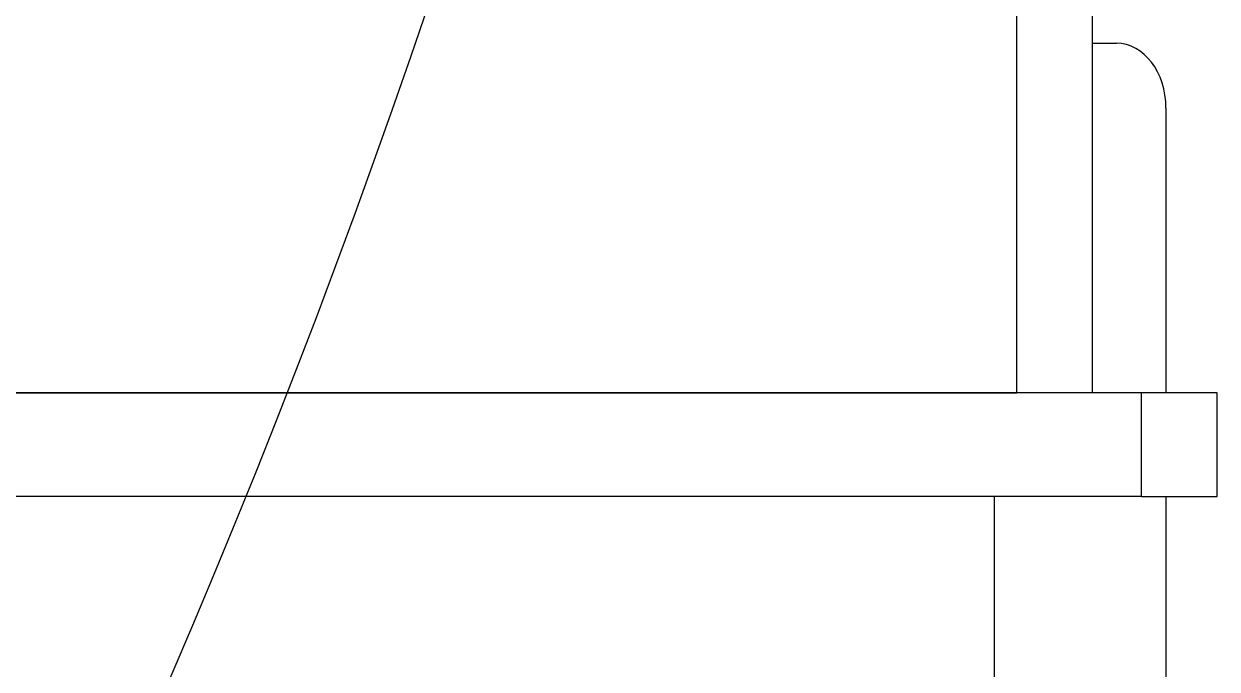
# Model space of a CAD drawing. Extents: x -681219 to -550379, y -242630 to -158199.
# Drawn here: x -601929.8 to -601837.6, y -229958.2 to -229908.4 of the extents above; entities that cross this region are included whole.
import ezdxf

# ---------------------------------------------------------------- set-up
doc = ezdxf.new("R2010")
doc.units = 0
doc.header["$LTSCALE"] = 1000
doc.layers.get('0').update_dxf_attribs({"linetype": 'CONTINUOUS'})

# ---------------------------------------------------------------- blocks, each defined once
blk = doc.blocks.new('CYPJ15001B0001XY_A_CYPJ1000_V_1')
at = {"color": 0, "linetype": 'ByBlock', "lineweight": -2}
for p, q in [((-462.5, -718.325), (-462.5, -579.036)), ((-454.5, -718.325), (-454.5, -579.036)), ((-454.5, -579.036), (-454.5, -708.684)), ((-477.5, -706.967), (-462.5, -706.967)), ((-454.5, -708.684), (-424.5, -708.684)), ((-454.5, -714.532), (-424.5, -714.532)), ((-427.5, -714.532), (-427.5, -716.391)), ((-462.5, -718.325), (-462.5, -724.174)), ((-462.5, -718.325), (-454.5, -718.325)), ((-454.5, -724.174), (-454.5, -718.325)), ((-462.5, -720.221), (-515.9, -720.221)), ((-432.5, -720.221), (-454.5, -720.221)), ((-462.5, -724.174), (-454.5, -724.174))]:
    blk.add_line(p, q, dxfattribs=at)
blk.add_ellipse((-432.5, -716.391), major_axis=(5, 0), ratio=0.766044, start_param=4.712389, end_param=6.283185, dxfattribs=at)

msp = doc.modelspace()

# ---------------------------------------------------------------- linework, layer by layer
at = {"color": 4}
msp.add_circle((-602561.7373, -229682.3646), 700, dxfattribs=at)

# ---------------------------------------------------------------- block references
at = {"color": 4, "rotation": 89.99999999999999}
msp.add_blockref('CYPJ15001B0001XY_A_CYPJ1000_V_1', (-602561.7373, -229482.3646), dxfattribs=at)

doc.saveas('drawing.dxf')
